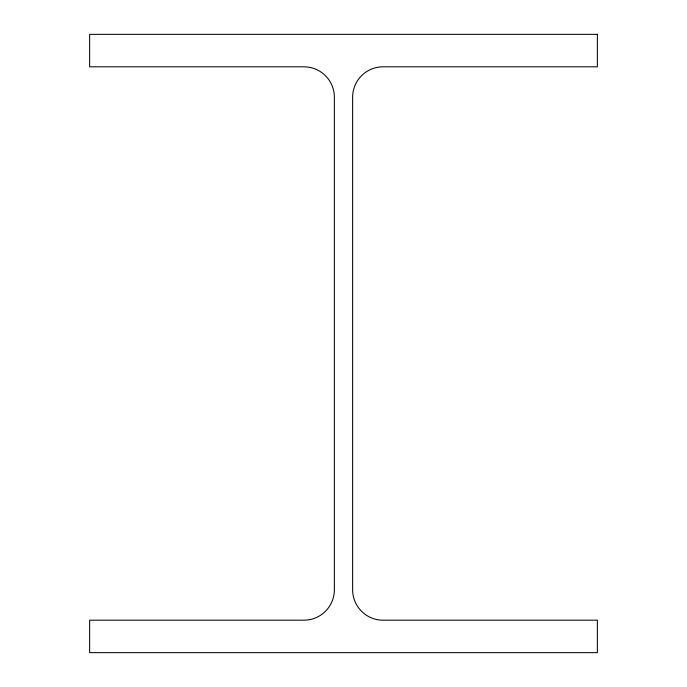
<?xml version="1.0" encoding="UTF-8"?>
<svg xmlns="http://www.w3.org/2000/svg" width="687" height="687" viewBox="0 0 687 687"><rect width="100%" height="100%" fill="white"/><g stroke="black" fill="none" stroke-linecap="round" stroke-linejoin="round"><path stroke-width="1.03" d="M597.364 34.35L89.636 34.35L89.636 66.811L303.937 66.811A30.434 30.434 0 0 1 334.371 97.245L334.371 589.755A30.434 30.434 0 0 1 303.937 620.189L89.636 620.189L89.636 652.65L597.364 652.65L597.364 620.189L383.063 620.189A30.434 30.434 0 0 1 352.629 589.755L352.629 97.245A30.434 30.434 0 0 1 383.063 66.811L597.364 66.811L597.364 34.35"/></g></svg>
